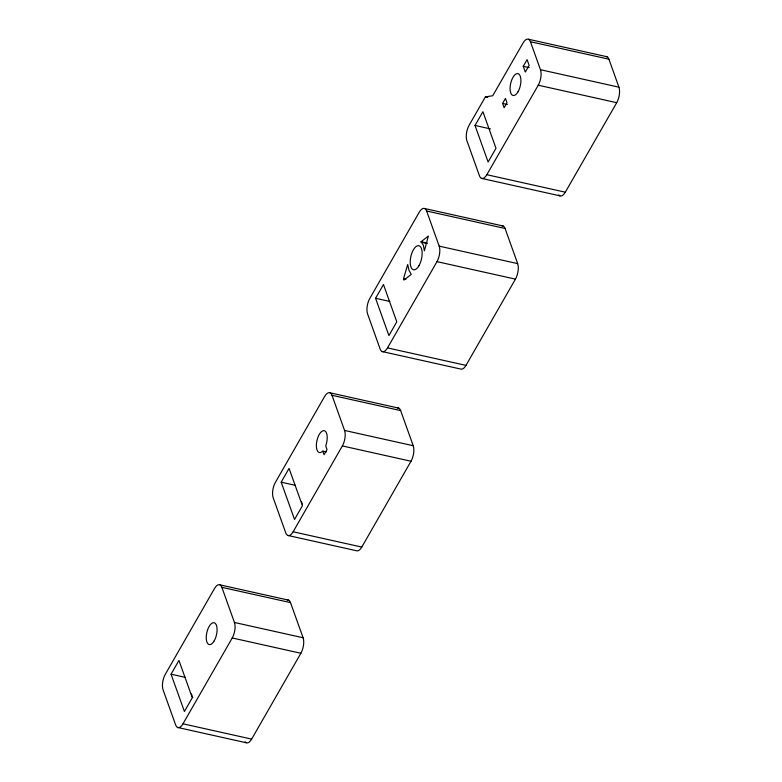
<?xml version="1.0" encoding="UTF-8"?>
<svg xmlns="http://www.w3.org/2000/svg" width="782" height="782" viewBox="0 0 782 782"><rect width="100%" height="100%" fill="white"/><g stroke="black" fill="none" stroke-linecap="round" stroke-linejoin="round"><path stroke-width="1.17" d="M403.502 278.812L407.696 264.502L408.986 270.279L411.234 274.394L403.962 280.093L403.502 278.812L405.878 279.34M608.924 59.207L530.45 41.729A11.212 4.966 -77.4 0 0 523.109 42.893L492.728 95.746L485.378 96.909L469.122 125.237A11.212 4.966 -77.4 0 0 466.913 140.74L479.493 175.882A11.212 4.966 -77.4 0 0 486.834 174.709L565.308 192.196L616.715 102.686A11.212 4.966 -77.4 0 0 618.924 87.183L608.924 59.207A11.212 4.966 -77.4 0 0 605.708 56.578M375.565 298.284L383.454 284.521L396.797 321.813L388.918 335.576L375.565 298.284L389.788 301.451M475.026 125.452L482.905 111.689L495.993 148.267L488.115 162.03L475.026 125.452L490.422 128.883M171.062 674.192L178.941 660.428L192.284 697.72L184.405 711.493L171.062 674.192L185.275 677.359M281.188 482.171L289.076 468.398L302.419 505.7L294.531 519.463L281.188 482.171L295.401 485.329M523.256 66.304L527.078 59.637L529.131 65.365L525.299 72.032L523.256 66.304L529.199 67.633M486.834 174.709L538.251 85.209A11.212 4.966 -77.4 0 0 540.46 69.706L530.45 41.729M387.51 347.902L436.982 261.647A11.212 4.966 -77.4 0 0 439.191 246.144L426.62 211.003A11.212 4.966 -77.4 0 0 419.269 212.166L369.798 298.431A11.212 4.966 -77.4 0 0 367.579 313.934L380.16 349.065A11.212 4.966 -77.4 0 0 387.51 347.902L465.984 365.38L515.446 279.125A11.212 4.966 -77.4 0 0 517.664 263.622L505.084 228.481A11.212 4.966 -77.4 0 0 501.868 225.851M182.998 723.809L232.234 637.975A11.212 4.966 -77.4 0 0 234.444 622.472L221.873 587.331A11.212 4.966 -77.4 0 0 214.522 588.494L165.285 674.338A11.212 4.966 -77.4 0 0 163.076 689.841L175.657 724.982A11.212 4.966 -77.4 0 0 182.998 723.809L251.648 739.107L300.875 653.263A11.212 4.966 -77.4 0 0 303.093 637.76L290.513 602.619A11.212 4.966 -77.4 0 0 287.297 599.99M293.133 531.789L342.36 445.945A11.212 4.966 -77.4 0 0 344.569 430.442L331.998 395.301A11.212 4.966 -77.4 0 0 324.647 396.464L275.411 482.308A11.212 4.966 -77.4 0 0 273.201 497.821L285.782 532.953A11.212 4.966 -77.4 0 0 293.133 531.789L361.783 547.077L411.009 461.243A11.212 4.966 -77.4 0 0 413.219 445.73L400.648 410.589A11.212 4.966 -77.4 0 0 397.432 407.96M502.591 103.429L505.465 98.424L507 102.735L504.126 107.74L502.591 103.429L507.352 104.485M421.107 241.736L428.38 236.037L424.372 250.856L423.345 245.245L421.107 241.736L427.05 243.065M322.8 451.126L321.627 452.006A11.212 4.966 -77.4 0 1 316.485 443.394A11.212 4.966 -77.4 0 1 323.807 430.628A11.212 4.966 -77.4 0 1 326.407 443.668L325.752 445.975L327.032 449.562L324.08 454.713L322.8 451.126L326.348 451.918M528.524 39.256L606.998 56.734M540.46 69.706L618.924 87.183M538.251 85.209L616.715 102.686M485.378 96.909L487.763 97.437M481.409 178.345L559.883 195.823M424.694 208.53L503.158 226.008M426.62 211.003L505.084 228.481M421.117 242.146L427.06 243.466M439.191 246.144L517.664 263.622M436.982 261.647L515.446 279.125M382.085 351.538L460.559 369.016A11.212 4.966 -77.4 0 0 465.984 365.38M330.072 392.828L398.722 408.116M331.998 395.301L400.648 410.589M344.569 430.442L413.219 445.73M342.36 445.945L411.009 461.243M287.708 535.416L356.357 550.714A11.212 4.966 -77.4 0 0 361.783 547.077M219.947 584.858L288.587 600.146M221.873 587.331L290.513 602.619M234.444 622.472L303.093 637.76M232.234 637.975L300.875 653.263M177.573 727.446L246.222 742.744M565.308 192.196A11.212 4.966 -77.4 0 1 558.788 194.933M302.184 504.009A19.051 9.814 29.8 0 1 301.676 501.936M192.763 697.652A19.051 9.814 29.8 0 1 191.551 693.966M251.648 739.107A11.212 4.966 -77.4 0 1 245.128 741.844M518.065 91.719A11.212 4.966 -77.4 0 0 518.358 73.752A11.212 4.966 -77.4 0 0 510.079 88.18A11.212 4.966 -77.4 0 0 518.065 91.719M418.996 265.636A12.326 5.464 -77.4 0 0 419.318 245.861A12.326 5.464 -77.4 0 0 410.208 261.735A12.326 5.464 -77.4 0 0 418.996 265.636M214.229 640.829A11.212 4.966 -77.4 0 0 214.522 622.853A11.212 4.966 -77.4 0 0 206.243 637.281A11.212 4.966 -77.4 0 0 214.229 640.829"/></g></svg>
